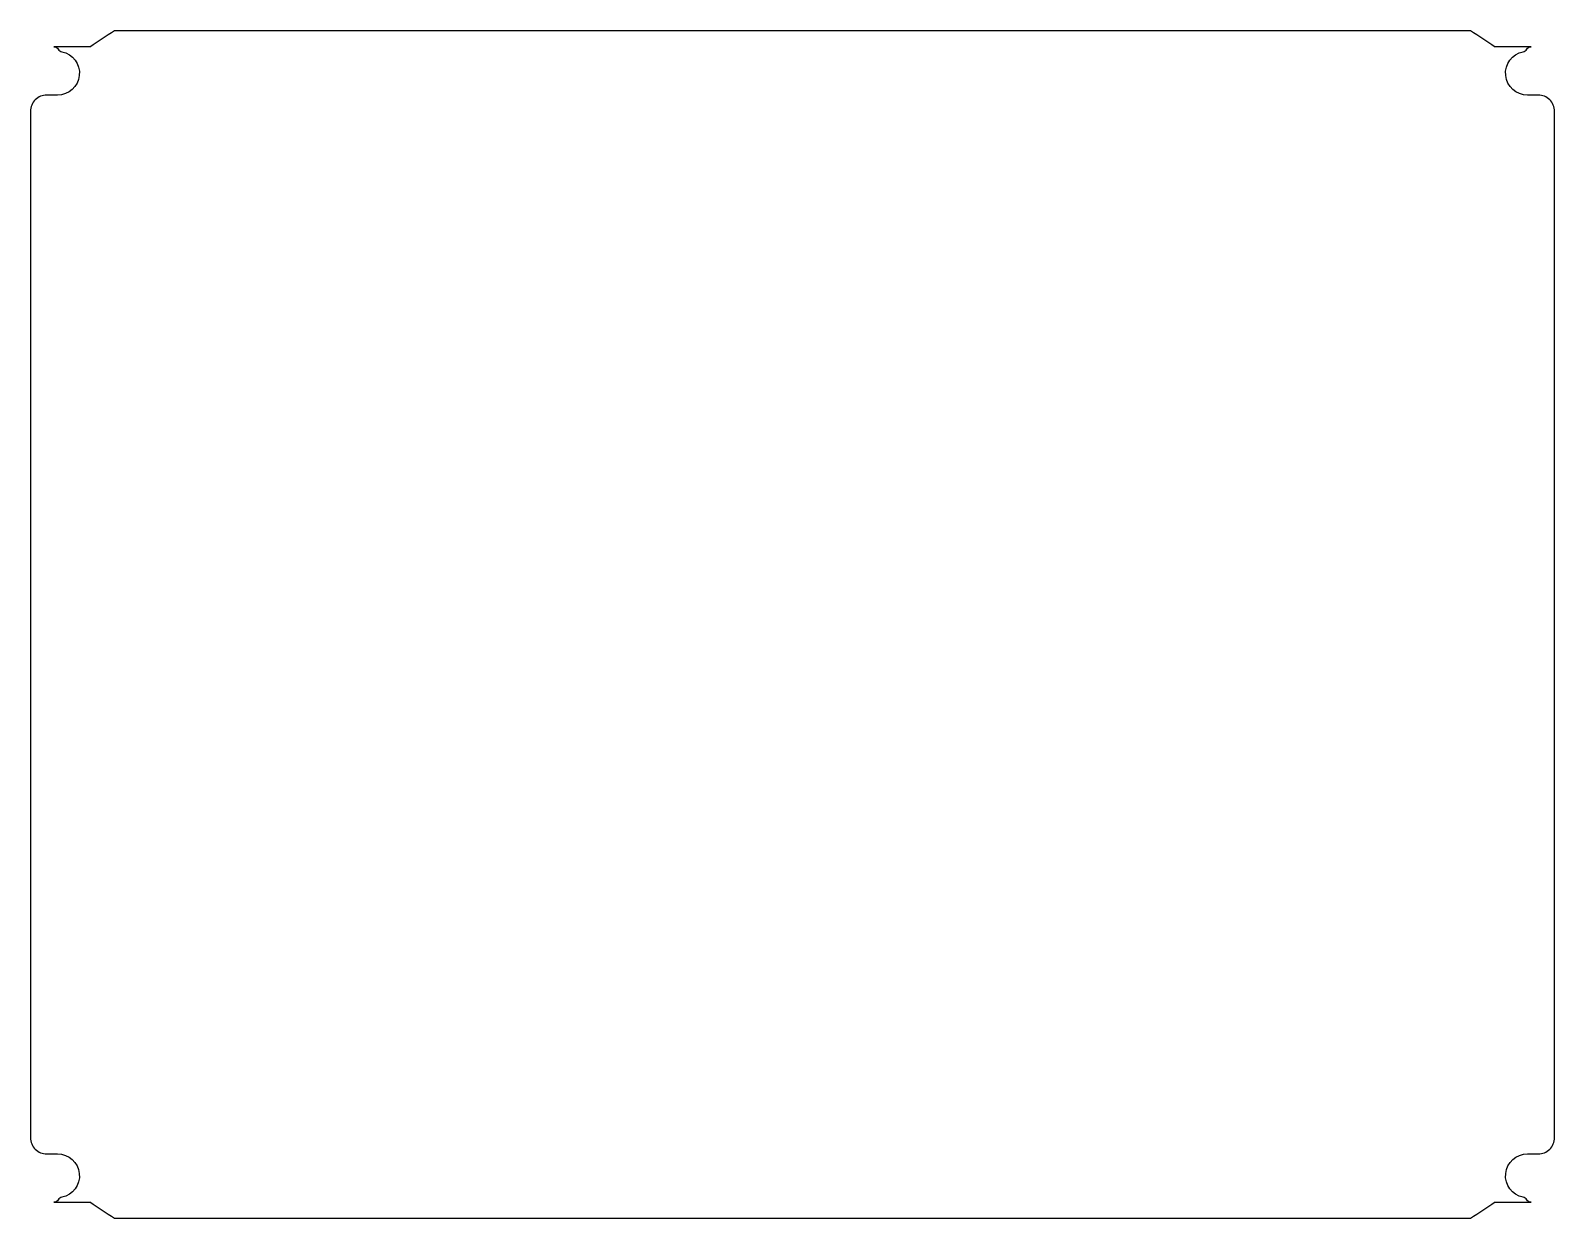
# Model space of a CAD drawing. Header units: millimetres. Extents: x -16 to 266, y 0 to 220.
import ezdxf

# ---------------------------------------------------------------- set-up
doc = ezdxf.new("R2010")
doc.units = ezdxf.units.MM

msp = doc.modelspace()

# ---------------------------------------------------------------- linework, layer by layer
for p, q in [((0, 219.8), (250.8, 219.8)), ((250.8, 0), (0, 0))]:
    msp.add_line(p, q)
for points in [[(-4.52, 216.8), (-11.23, 216.8, -0.260189), (-10.38, 216.32, 0.207619), (-9.72, 215.87, -0.904988), (-10.52, 207.85), (-12.52, 207.85, 0.414214), (-15.52, 204.85), (-15.52, 14.95, 0.414214), (-12.52, 11.95), (-10.52, 11.95, -0.904988), (-9.72, 3.93, 0.207619), (-10.38, 3.48, -0.260189), (-11.23, 3), (-4.52, 3)], [(255.32, 3), (262.03, 3, -0.260189), (261.18, 3.48, 0.207619), (260.52, 3.93, -0.904988), (261.32, 11.95), (263.32, 11.95, 0.414214), (266.32, 14.95), (266.32, 204.85, 0.414214), (263.32, 207.85), (261.32, 207.85, -0.904988), (260.52, 215.87, 0.207619), (261.18, 216.32, -0.260189), (262.03, 216.8), (255.32, 216.8)]]:
    msp.add_lwpolyline(points, format="xyb")
for points in [[(-4.52, 216.8), (-3.02, 217.8), (-1.51, 218.8), (0, 219.8)], [(250.8, 219.8), (252.31, 218.8), (253.82, 217.8), (255.32, 216.8)], [(0, 0), (-1.51, 1), (-3.02, 2), (-4.52, 3)], [(255.32, 3), (253.82, 2), (252.31, 1), (250.8, 0)]]:
    msp.add_open_spline(points, degree=3)

doc.saveas('drawing.dxf')
